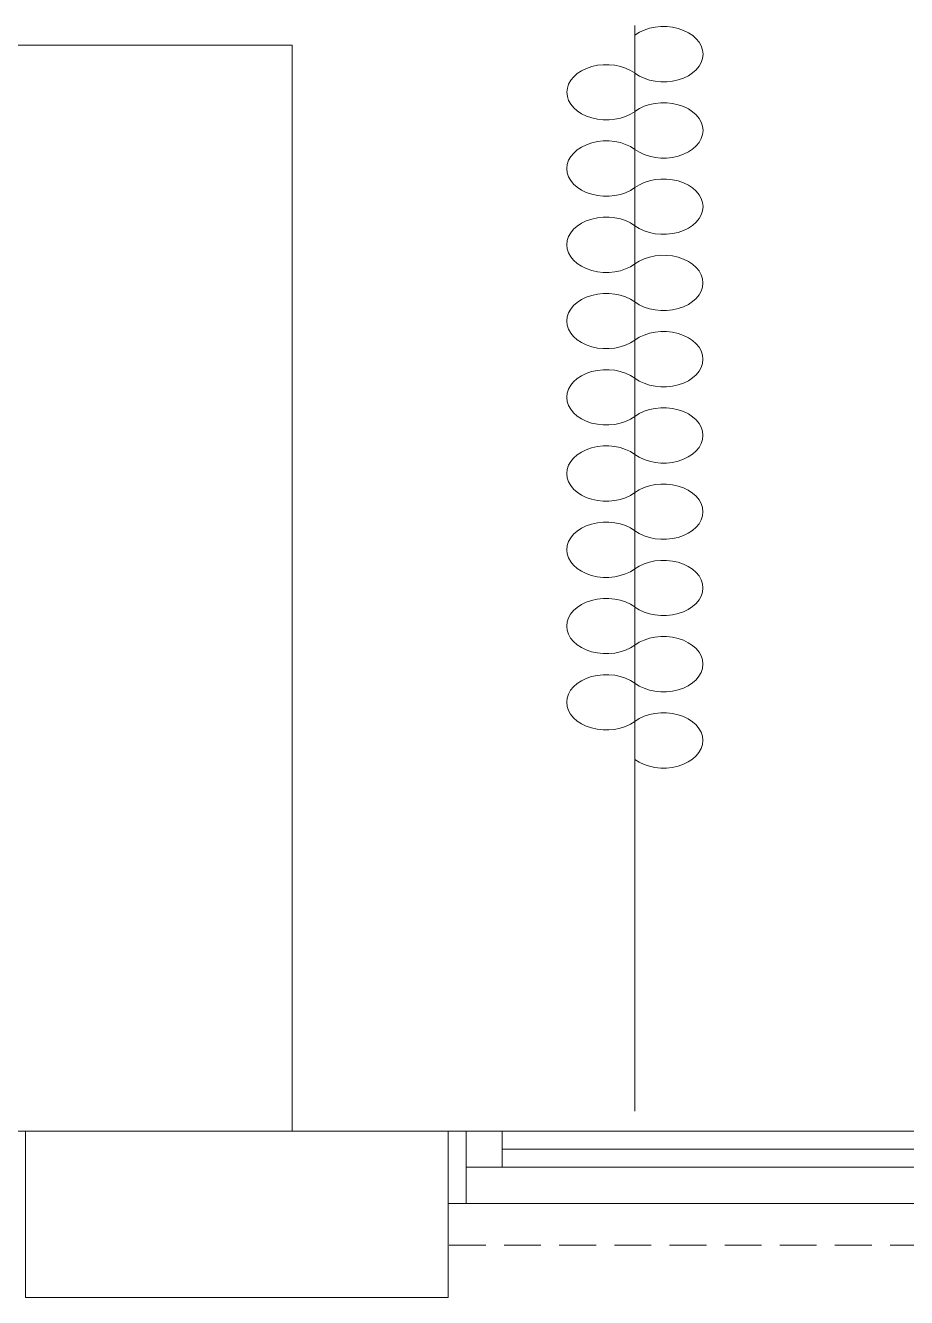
# Model space of a CAD drawing. Header units: millimetres. Extents: x -160614 to 59925, y -157025 to 0.
# Drawn here: x -35821 to -34603, y -116093 to -114335 of the extents above; entities that cross this region are included whole.
import ezdxf

# ---------------------------------------------------------------- set-up
doc = ezdxf.new("R2010")
doc.units = ezdxf.units.MM
doc.header["$LTSCALE"] = 8
doc.linetypes.add('HIDDEN', pattern=[9.525, 6.35, -3.175])
doc.layers.get('0').update_dxf_attribs({"color": 9, "lineweight": 5})
for name, color, linetype, lineweight in [('72_EGR_EQP_TAG', 9, 'Continuous', 5), ('Aluminum', 9, 'Continuous', 5), ('LOADING', 9, 'Continuous', 5), ('Proj', 9, 'Continuous', 5), ('Walls', 9, 'Continuous', 5)]:
    doc.layers.add(name, color=color, linetype=linetype, lineweight=lineweight)
doc.layers.get('0').off()
doc.layers.get('0').freeze()

# ---------------------------------------------------------------- blocks, each defined once
blk = doc.blocks.new('CURTAIN')
for centre, start, end in [((-0.3386, 0.0395), 313.5684, 226.4316), ((-0.1881, 0.0395), 313.5684, 226.4316), ((-0.0376, 0.0395), 313.5684, 226.4316), ((0.1129, 0.0395), 313.5684, 226.4316), ((0.2633, 0.0395), 313.5684, 226.4316), ((0.4138, 0.0395), 313.5684, 226.4316), ((0.5643, 0.0395), 313.5684, 226.4316), ((0.7148, 0.0395), 313.5684, 226.4316), ((0.8653, 0.0395), 313.5684, 226.4316), ((0.0376, -0.0395), 133.5684, 46.4316), ((0.1881, -0.0395), 133.5684, 46.4316), ((0.3386, -0.0395), 133.5684, 46.4316), ((0.4891, -0.0395), 133.5684, 46.4316), ((0.6396, -0.0395), 133.5684, 46.4316), ((0.79, -0.0395), 133.5684, 46.4316), ((0.9405, -0.0395), 133.5684, 46.4316), ((-0.4138, -0.0395), 133.5684, 46.4316), ((-0.2633, -0.0395), 133.5684, 46.4316), ((-0.1129, -0.0395), 133.5684, 46.4316)]:
    blk.add_arc(centre, 0.0546, start, end)
blk = doc.blocks.new('1stF')
at = {"layer": 'Aluminum', "color": 9}
for p, q in [((-35236.6, -115862.6, 0.1), (-33736.6, -115862.6, 0.1)), ((-35211.6, -115962.6, 0.1), (-35211.6, -115862.6, 0.1)), ((-35161.6, -115912.6, 0.1), (-35161.6, -115862.6, 0.1)), ((-33811.6, -115887.6, 0.1), (-35161.6, -115887.6, 0.1)), ((-35211.6, -115912.6, 0.1), (-33761.6, -115912.6, 0.1)), ((-35236.6, -115962.6, 0.1), (-33736.6, -115962.6, 0.1))]:
    blk.add_line(p, q, dxfattribs=at)
at = {"layer": 'LOADING', "color": 9, "extrusion": (-2.24007e-05, -9.13278e-07, 1)}
for p in [(-34978.4, -114335.3, 0), (-34978.4, -114393.7, 0)]:
    blk.add_line(p, (-34978.4, -115835.3, 0), dxfattribs=at)
at = {"layer": 'LOADING', "color": 9, "elevation": 0}
blk.add_lwpolyline([(-36202.3, -115862.6), (-35452.3, -115862.6), (-35452.3, -114362.6), (-36202.3, -114362.6)], close=True, dxfattribs=at)
at = {"layer": 'Proj', "color": 9, "linetype": 'HIDDEN'}
blk.add_line((-33736.6, -116020.2, 0.1), (-35236.6, -116020.2, 0.1), dxfattribs=at)
at = {"layer": 'Walls', "color": 9}
for p, q in [((-35820.8, -116092.6, 0.1), (-35820.8, -115862.6, 0.1)), ((-35820.8, -115862.6, 0.1), (-35236.6, -115862.6, 0.1)), ((-35236.6, -116092.6, 0.1), (-35236.6, -115862.6, 0.1)), ((-35820.8, -116092.6, 0.1), (-35236.6, -116092.6, 0.1))]:
    blk.add_line(p, q, dxfattribs=at)
at = {"layer": 'LOADING', "color": 9, "extrusion": (2.23994e-05, 9.13341e-07, -1), "xscale": -699.9999999767344, "yscale": 1000.000000000002, "zscale": 1000.000000000002, "rotation": 270.0140952242026}
blk.add_blockref('CURTAIN', (34978.4, -115033.3, -0.9), dxfattribs=at)

msp = doc.modelspace()

# ---------------------------------------------------------------- block references
at = {"layer": '72_EGR_EQP_TAG'}
msp.add_blockref('1stF', (0, 0), dxfattribs=at)

doc.saveas('drawing.dxf')
